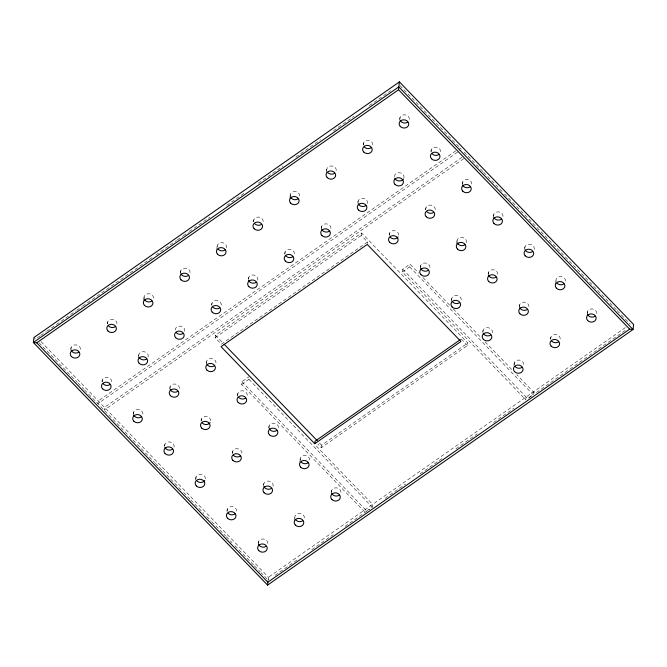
<?xml version="1.0" encoding="UTF-8"?>
<svg xmlns="http://www.w3.org/2000/svg" width="667" height="667" viewBox="0 0 667 667"><rect width="100%" height="100%" fill="white"/><g stroke="black" fill="none" stroke-linecap="round" stroke-linejoin="round"><path stroke-width="0.5" stroke-dasharray="3.33 2.5" d="M70.877 349.458L71.127 347.465M107.429 323.895L107.67 321.903M102.109 381.799L102.359 379.806M143.73 300.325L144.214 296.34M138.411 358.237L138.903 354.252M133.342 414.149L133.592 412.156M180.515 272.77L180.765 270.777M169.893 388.594L170.135 386.602M164.574 446.498L164.824 444.505M216.817 249.208L217.309 245.223M211.747 305.119L211.989 303.126M206.186 365.024L206.678 361.039M201.117 420.944L201.367 418.951M195.681 479.848L196.048 476.855M361.614 232.983L361.306 235.476L367.55 241.946L221.369 344.189L215.124 337.719L215.433 335.226L361.614 232.983L467.8 342.971L467.492 345.456L321.311 447.699L317.842 444.105M253.61 221.652L253.852 219.66M248.291 279.556L248.541 277.564M237.544 396.373L237.911 393.388M232.349 453.293L232.6 451.301M241.946 381.707L365.308 509.488L364.974 512.231L241.604 384.45L241.946 381.707L249.25 376.597M227.038 511.197L227.28 509.204M241.604 384.45L248.916 379.34L249.141 377.514M289.912 198.082L290.395 194.097M284.842 254.002L285.084 252.009M268.901 427.73L269.143 425.738M263.582 485.643L263.832 483.65M258.271 543.547L258.513 541.554M267.851 582.208L268.459 577.23L626.013 327.147M326.455 172.52L326.947 168.534M321.386 228.439L321.627 226.447M299.883 462.073L300.375 458.087M294.447 520.977L295.056 516M321.311 447.699L321.619 445.214L467.8 342.971M363.24 144.972L363.49 142.98M357.929 202.876L358.171 200.884M331.357 492.429L331.607 490.437M367.35 243.605L367.55 241.946M399.791 119.41L400.033 117.417M389.161 235.226L389.403 233.233M366.6 511.097L372.278 507.12L372.62 504.377L314.899 444.597M526.105 397.023L525.771 399.766L402.409 271.986L402.743 269.243L410.055 264.132L418.709 273.103M402.409 271.986L409.713 266.875L410.055 264.132M431.024 151.759L431.266 149.767M425.704 209.663L425.955 207.67M420.393 267.575L420.635 265.583M459.713 150.609L460.047 147.874M462.248 184.109L462.498 182.116M456.695 244.005L457.178 240.02M451.376 301.918L451.867 297.932M493.48 216.458L493.73 214.466M488.169 274.362L488.411 272.369M482.858 332.274L483.1 330.282M524.712 248.808L524.962 246.815M519.401 306.712L519.643 304.719M513.965 365.624L514.332 362.631M529.023 397.49L533.083 394.647L533.417 391.913M555.578 284.142L556.186 279.165M550.634 339.061L550.875 337.068M587.177 313.507L587.419 311.506M37.352 337.844L39.912 336.051M40.762 335.459L45.881 331.874M46.74 331.274L69.777 315.166M70.627 314.566L75.746 310.989M76.605 310.388L81.724 306.812M82.575 306.211L114.999 283.533M115.858 282.933L152.593 257.237M155.961 254.886L176.48 240.529M177.339 239.937L182.458 236.351M183.308 235.759L188.428 232.174M189.278 231.582L209.755 217.259M226.78 205.353L245.589 192.196M258.379 183.25L283.1 165.958M295.898 157.003L320.66 139.686M333.442 130.749L353.935 116.417M369.285 105.678L390.62 90.762M455.786 150.859L98.249 400.925L97.916 403.66L458.863 151.209M462.031 157.329L104.502 407.395L104.16 410.13L465.107 157.679M215.124 337.719L361.306 235.476M275.029 575.346L298.924 558.629M311.731 549.675L333.066 534.751M345.014 526.396L369.768 509.079M385.134 498.332L405.611 484.009M420.127 473.862L443.171 457.745M455.97 448.791L477.314 433.858M493.53 422.519L514.015 408.196M528.481 398.074L533.35 394.664M625.146 330.465L534.976 393.53L516.825 374.721M399.867 85.534L461.264 149.125M464.149 152.118L475.704 164.09M476.405 164.816L482.925 171.569M483.633 172.294L503.868 193.263M504.577 193.997L616.541 309.963M617.258 310.705L630.265 324.179M423.036 277.58L449.733 305.228M453.335 308.963L480.749 337.36M485.084 341.846L511.772 369.493M409.713 266.875L533.083 394.647M402.743 269.243L527.672 398.641M461.247 338.986L467.492 345.456M215.433 335.226L223.378 343.455M319.451 442.963L321.619 445.214M248.916 379.34L372.278 507.12M40.937 341.554L268.459 577.23L268.201 580.123L260.972 572.636M33.959 337.502L35.409 339.003M39.02 342.746L77.339 382.433M78.064 383.183L83.842 389.169M84.567 389.92L154.694 462.556M155.419 463.307L161.923 470.043M162.648 470.794L182.891 491.762M183.608 492.513L190.12 499.249M190.845 500L203.852 513.473M206.745 516.475L211.08 520.969M211.806 521.711L225.546 535.943M226.263 536.693L232.049 542.68M234.942 545.673L253.735 565.149M254.46 565.891L260.247 571.886M144.022 298.457A4.819 4.11 7 0 1 149.125 293.772A4.819 4.11 7 0 1 153.277 299.383M70.935 349.583A4.819 4.11 7 0 1 76.03 344.889A4.819 4.11 7 0 1 80.19 350.508M107.479 324.02A4.819 4.11 7 0 1 112.581 319.326A4.819 4.11 7 0 1 116.733 324.946M399.841 119.535A4.819 4.11 7 0 1 404.527 114.816A4.819 4.11 7 0 1 409.305 119.785M363.29 145.098A4.819 4.11 7 0 1 368.392 140.404A4.819 4.11 7 0 1 372.553 146.023M326.747 170.652A4.819 4.11 7 0 1 331.849 165.966A4.819 4.11 7 0 1 336.01 171.586M175.171 330.098A4.819 4.11 7 0 1 180.765 326.171A4.819 4.11 7 0 1 184.509 331.732M102.159 381.933A4.819 4.11 7 0 1 107.262 377.239A4.819 4.11 7 0 1 111.422 382.858M138.628 355.661A4.819 4.11 7 0 1 144.222 351.734A4.819 4.11 7 0 1 147.966 357.295M431.074 151.884A4.819 4.11 7 0 1 436.176 147.19A4.819 4.11 7 0 1 440.328 152.81M394.447 176.738A4.819 4.11 7 0 1 400.042 172.811A4.819 4.11 7 0 1 403.785 178.372M357.896 202.293A4.819 4.11 7 0 1 363.49 198.374A4.819 4.11 7 0 1 367.242 203.935M206.487 363.156A4.819 4.11 7 0 1 211.589 358.471A4.819 4.11 7 0 1 215.741 364.082M133.392 414.282A4.819 4.11 7 0 1 138.494 409.588A4.819 4.11 7 0 1 142.655 415.207M169.943 388.719A4.819 4.11 7 0 1 175.046 384.025A4.819 4.11 7 0 1 179.198 389.645M462.298 184.234A4.819 4.11 7 0 1 467.4 179.54A4.819 4.11 7 0 1 471.561 185.159M425.754 209.797A4.819 4.11 7 0 1 430.857 205.102A4.819 4.11 7 0 1 435.017 210.722M389.211 235.351A4.819 4.11 7 0 1 394.314 230.665A4.819 4.11 7 0 1 398.466 236.285M237.719 395.506A4.819 4.11 7 0 1 242.821 390.812A4.819 4.11 7 0 1 246.973 396.431M164.549 445.915A4.819 4.11 7 0 1 170.143 441.996A4.819 4.11 7 0 1 173.887 447.557M201.167 421.069A4.819 4.11 7 0 1 206.27 416.375A4.819 4.11 7 0 1 210.43 421.994M493.53 216.583A4.819 4.11 7 0 1 498.633 211.889A4.819 4.11 7 0 1 502.793 217.509M456.903 241.429A4.819 4.11 7 0 1 462.498 237.51A4.819 4.11 7 0 1 466.25 243.071M420.443 267.7A4.819 4.11 7 0 1 425.546 263.015A4.819 4.11 7 0 1 429.698 268.634M268.951 427.855A4.819 4.11 7 0 1 274.054 423.161A4.819 4.11 7 0 1 278.206 428.781M195.856 478.981A4.819 4.11 7 0 1 200.542 474.262A4.819 4.11 7 0 1 205.328 479.223M232.399 453.418A4.819 4.11 7 0 1 237.502 448.724A4.819 4.11 7 0 1 241.662 454.344M524.687 248.224A4.819 4.11 7 0 1 530.282 244.297A4.819 4.11 7 0 1 534.025 249.858M488.219 274.496A4.819 4.11 7 0 1 493.322 269.802A4.819 4.11 7 0 1 497.474 275.421M451.676 300.05A4.819 4.11 7 0 1 456.778 295.364A4.819 4.11 7 0 1 460.93 300.984M300.175 460.205A4.819 4.11 7 0 1 305.278 455.511A4.819 4.11 7 0 1 309.438 461.13M227.088 511.331A4.819 4.11 7 0 1 232.191 506.637A4.819 4.11 7 0 1 236.343 512.256M263.557 485.059A4.819 4.11 7 0 1 269.151 481.132A4.819 4.11 7 0 1 272.895 486.693M555.995 281.282A4.819 4.11 7 0 1 561.097 276.588A4.819 4.11 7 0 1 565.257 282.208M519.451 306.845A4.819 4.11 7 0 1 524.554 302.151A4.819 4.11 7 0 1 528.706 307.77M482.825 331.691A4.819 4.11 7 0 1 488.419 327.764A4.819 4.11 7 0 1 492.163 333.325M331.407 492.554A4.819 4.11 7 0 1 336.51 487.86A4.819 4.11 7 0 1 340.67 493.48M258.321 543.672A4.819 4.11 7 0 1 263.423 538.986A4.819 4.11 7 0 1 267.575 544.606M294.864 518.117A4.819 4.11 7 0 1 299.55 513.398A4.819 4.11 7 0 1 304.335 518.359M587.227 313.632A4.819 4.11 7 0 1 592.329 308.938A4.819 4.11 7 0 1 596.49 314.557M550.684 339.186A4.819 4.11 7 0 1 555.786 334.5A4.819 4.11 7 0 1 559.938 340.12M514.14 364.749A4.819 4.11 7 0 1 519.243 360.063A4.819 4.11 7 0 1 523.395 365.674M180.565 272.895A4.819 4.11 7 0 1 185.251 268.184A4.819 4.11 7 0 1 190.037 273.145M217.033 246.632A4.819 4.11 7 0 1 222.628 242.705A4.819 4.11 7 0 1 226.371 248.266M253.66 221.778A4.819 4.11 7 0 1 258.763 217.083A4.819 4.11 7 0 1 262.915 222.703M290.203 196.215A4.819 4.11 7 0 1 295.306 191.529A4.819 4.11 7 0 1 299.458 197.14M211.798 305.244A4.819 4.11 7 0 1 216.9 300.559A4.819 4.11 7 0 1 221.06 306.178M248.266 278.981A4.819 4.11 7 0 1 253.86 275.054A4.819 4.11 7 0 1 257.604 280.615M284.892 254.127A4.819 4.11 7 0 1 289.995 249.433A4.819 4.11 7 0 1 294.147 255.052M321.436 228.564A4.819 4.11 7 0 1 326.538 223.879A4.819 4.11 7 0 1 330.69 229.49"/><path stroke-width="1" d="M267.584 585.101L267.851 582.208L36.735 342.821L33.35 342.488L33.959 337.502L399.416 81.899L633.65 324.512L633.041 329.498L267.584 585.101L33.35 342.488L398.799 86.877L399.416 81.899M398.541 89.77L398.799 86.877L633.041 329.498L629.648 329.156L398.541 89.77L36.735 342.821M314.757 443.722L460.939 341.479L367.242 244.43L221.06 346.673L314.757 443.722L315.066 441.229L460.397 339.586M267.851 582.208L629.648 329.156M224.095 344.205L317.284 440.72M151.868 301.1A4.819 4.11 7 0 1 144.247 299.149M78.781 352.218A4.819 4.11 7 0 1 71.152 350.275M115.324 326.655A4.819 4.11 7 0 1 108.546 325.98M407.687 122.169A4.819 4.11 7 0 1 400.058 120.227M371.144 147.732A4.819 4.11 7 0 1 364.365 147.057M334.601 173.295A4.819 4.11 7 0 1 327.822 172.62M183.1 333.45A4.819 4.11 7 0 1 176.321 332.766M110.013 384.567A4.819 4.11 7 0 1 103.235 383.892M146.557 359.004A4.819 4.11 7 0 1 138.928 357.062M438.919 154.519A4.819 4.11 7 0 1 432.141 153.844M403.443 179.006A4.819 4.11 7 0 1 398.874 180.94A4.819 4.11 7 0 1 394.747 178.139M365.833 205.644A4.819 4.11 7 0 1 358.204 203.693M214.332 365.799A4.819 4.11 7 0 1 207.554 365.116M141.246 416.917A4.819 4.11 7 0 1 133.617 414.974M177.789 391.354A4.819 4.11 7 0 1 170.16 389.411M470.152 186.868A4.819 4.11 7 0 1 462.523 184.926M433.608 212.431A4.819 4.11 7 0 1 426.83 211.756M398.124 236.918A4.819 4.11 7 0 1 390.287 237.31M245.564 398.149A4.819 4.11 7 0 1 238.786 397.465M172.478 449.266A4.819 4.11 7 0 1 164.849 447.324M210.088 422.628A4.819 4.11 7 0 1 202.243 423.028M501.384 219.218A4.819 4.11 7 0 1 493.755 217.275M464.841 244.781A4.819 4.11 7 0 1 457.212 242.838M428.289 270.343A4.819 4.11 7 0 1 420.66 268.392M276.797 430.498A4.819 4.11 7 0 1 269.168 428.548M204.769 480.54A4.819 4.11 7 0 1 196.932 480.94M240.253 456.053A4.819 4.11 7 0 1 233.475 455.378M532.616 251.567A4.819 4.11 7 0 1 524.987 249.625M496.073 277.13A4.819 4.11 7 0 1 488.444 275.188M459.521 302.693A4.819 4.11 7 0 1 452.743 302.009M308.029 462.848A4.819 4.11 7 0 1 301.251 462.164M234.942 513.965A4.819 4.11 7 0 1 228.164 513.29M271.486 488.402A4.819 4.11 7 0 1 263.857 486.46M563.848 283.917A4.819 4.11 7 0 1 557.07 283.242M527.297 309.48A4.819 4.11 7 0 1 519.668 307.537M490.754 335.042A4.819 4.11 7 0 1 483.125 333.091M339.261 495.189A4.819 4.11 7 0 1 331.632 493.247M266.166 546.315A4.819 4.11 7 0 1 258.538 544.372M302.718 520.752A4.819 4.11 7 0 1 295.94 520.077M595.081 316.266A4.819 4.11 7 0 1 587.452 314.324M558.529 341.829A4.819 4.11 7 0 1 551.751 341.154M521.986 367.392A4.819 4.11 7 0 1 515.207 366.708M188.419 275.538A4.819 4.11 7 0 1 180.79 273.595M224.962 249.975A4.819 4.11 7 0 1 218.184 249.3M261.506 224.412A4.819 4.11 7 0 1 254.727 223.737M298.049 198.858A4.819 4.11 7 0 1 290.42 196.907M219.651 307.887A4.819 4.11 7 0 1 212.873 307.212M256.195 282.324A4.819 4.11 7 0 1 248.566 280.382M292.738 256.762A4.819 4.11 7 0 1 285.96 256.086M329.281 231.207A4.819 4.11 7 0 1 321.652 229.256M144.481 305.403A4.819 4.11 7 0 0 152.668 304.369A4.819 4.11 7 0 0 147.257 298.766A4.819 4.11 7 0 0 144.481 305.403M71.394 356.52A4.819 4.11 7 0 0 79.581 355.494A4.819 4.11 7 0 0 74.17 349.883A4.819 4.11 7 0 0 71.394 356.52M107.937 330.965A4.819 4.11 7 0 0 116.125 329.932A4.819 4.11 7 0 0 110.714 324.329A4.819 4.11 7 0 0 107.937 330.965M400.3 126.48A4.819 4.11 7 0 0 408.487 125.446A4.819 4.11 7 0 0 403.076 119.843A4.819 4.11 7 0 0 400.3 126.48M363.757 152.034A4.819 4.11 7 0 0 371.944 151A4.819 4.11 7 0 0 366.533 145.398A4.819 4.11 7 0 0 363.757 152.034M327.205 177.597A4.819 4.11 7 0 0 335.393 176.563A4.819 4.11 7 0 0 329.982 170.96A4.819 4.11 7 0 0 327.205 177.597M175.713 337.752A4.819 4.11 7 0 0 183.9 336.718A4.819 4.11 7 0 0 178.489 331.115A4.819 4.11 7 0 0 175.713 337.752M102.626 388.869A4.819 4.11 7 0 0 110.814 387.835A4.819 4.11 7 0 0 105.403 382.233A4.819 4.11 7 0 0 102.626 388.869M139.17 363.315A4.819 4.11 7 0 0 147.357 362.281A4.819 4.11 7 0 0 141.946 356.678A4.819 4.11 7 0 0 139.17 363.315M431.532 158.829A4.819 4.11 7 0 0 439.72 157.796A4.819 4.11 7 0 0 434.309 152.193A4.819 4.11 7 0 0 431.532 158.829M394.989 184.384A4.819 4.11 7 0 0 403.168 183.35A4.819 4.11 7 0 0 397.765 177.747A4.819 4.11 7 0 0 394.989 184.384M358.437 209.947A4.819 4.11 7 0 0 366.625 208.913A4.819 4.11 7 0 0 361.214 203.31A4.819 4.11 7 0 0 358.437 209.947M206.945 370.102A4.819 4.11 7 0 0 215.133 369.068A4.819 4.11 7 0 0 209.721 363.465A4.819 4.11 7 0 0 206.945 370.102M133.859 421.219A4.819 4.11 7 0 0 142.038 420.185A4.819 4.11 7 0 0 136.635 414.582A4.819 4.11 7 0 0 133.859 421.219M170.402 395.664A4.819 4.11 7 0 0 178.589 394.631A4.819 4.11 7 0 0 173.178 389.028A4.819 4.11 7 0 0 170.402 395.664M462.765 191.179A4.819 4.11 7 0 0 470.952 190.145A4.819 4.11 7 0 0 465.541 184.542A4.819 4.11 7 0 0 462.765 191.179M426.213 216.733A4.819 4.11 7 0 0 434.4 215.699A4.819 4.11 7 0 0 428.998 210.097A4.819 4.11 7 0 0 426.213 216.733M389.67 242.296A4.819 4.11 7 0 0 397.857 241.262A4.819 4.11 7 0 0 392.446 235.659A4.819 4.11 7 0 0 389.67 242.296M238.177 402.451A4.819 4.11 7 0 0 246.365 401.417A4.819 4.11 7 0 0 240.954 395.814A4.819 4.11 7 0 0 238.177 402.451M165.083 453.568A4.819 4.11 7 0 0 173.27 452.534A4.819 4.11 7 0 0 167.867 446.932A4.819 4.11 7 0 0 165.083 453.568M201.634 428.006A4.819 4.11 7 0 0 209.822 426.98A4.819 4.11 7 0 0 204.41 421.377A4.819 4.11 7 0 0 201.634 428.006M493.997 223.52A4.819 4.11 7 0 0 502.176 222.495A4.819 4.11 7 0 0 496.773 216.892A4.819 4.11 7 0 0 493.997 223.52M457.445 249.083A4.819 4.11 7 0 0 465.633 248.049A4.819 4.11 7 0 0 460.222 242.446A4.819 4.11 7 0 0 457.445 249.083M420.902 274.646A4.819 4.11 7 0 0 429.089 273.612A4.819 4.11 7 0 0 423.678 268.009A4.819 4.11 7 0 0 420.902 274.646M269.41 434.801A4.819 4.11 7 0 0 277.597 433.767A4.819 4.11 7 0 0 272.186 428.164A4.819 4.11 7 0 0 269.41 434.801M196.315 485.918A4.819 4.11 7 0 0 204.502 484.884A4.819 4.11 7 0 0 199.091 479.281A4.819 4.11 7 0 0 196.315 485.918M232.866 460.355A4.819 4.11 7 0 0 241.045 459.33A4.819 4.11 7 0 0 235.643 453.727A4.819 4.11 7 0 0 232.866 460.355M525.221 255.87A4.819 4.11 7 0 0 533.408 254.844A4.819 4.11 7 0 0 528.006 249.241A4.819 4.11 7 0 0 525.221 255.87M488.678 281.432A4.819 4.11 7 0 0 496.865 280.398A4.819 4.11 7 0 0 491.454 274.796A4.819 4.11 7 0 0 488.678 281.432M452.134 306.995A4.819 4.11 7 0 0 460.322 305.961A4.819 4.11 7 0 0 454.911 300.358A4.819 4.11 7 0 0 452.134 306.995M300.642 467.15A4.819 4.11 7 0 0 308.829 466.116A4.819 4.11 7 0 0 303.418 460.513A4.819 4.11 7 0 0 300.642 467.15M227.547 518.267A4.819 4.11 7 0 0 235.734 517.233A4.819 4.11 7 0 0 230.323 511.631A4.819 4.11 7 0 0 227.547 518.267M264.09 492.705A4.819 4.11 7 0 0 272.278 491.679A4.819 4.11 7 0 0 266.875 486.076A4.819 4.11 7 0 0 264.09 492.705M556.453 288.219A4.819 4.11 7 0 0 564.641 287.194A4.819 4.11 7 0 0 559.229 281.582A4.819 4.11 7 0 0 556.453 288.219M519.91 313.782A4.819 4.11 7 0 0 528.097 312.748A4.819 4.11 7 0 0 522.686 307.145A4.819 4.11 7 0 0 519.91 313.782M483.367 339.345A4.819 4.11 7 0 0 491.554 338.311A4.819 4.11 7 0 0 486.143 332.708A4.819 4.11 7 0 0 483.367 339.345M331.874 499.5A4.819 4.11 7 0 0 340.053 498.466A4.819 4.11 7 0 0 334.651 492.863A4.819 4.11 7 0 0 331.874 499.5M258.779 550.617A4.819 4.11 7 0 0 266.967 549.583A4.819 4.11 7 0 0 261.556 543.98A4.819 4.11 7 0 0 258.779 550.617M295.323 525.054A4.819 4.11 7 0 0 303.51 524.02A4.819 4.11 7 0 0 298.099 518.417A4.819 4.11 7 0 0 295.323 525.054M587.685 320.569A4.819 4.11 7 0 0 595.873 319.535A4.819 4.11 7 0 0 590.462 313.932A4.819 4.11 7 0 0 587.685 320.569M551.142 346.131A4.819 4.11 7 0 0 559.33 345.097A4.819 4.11 7 0 0 553.918 339.495A4.819 4.11 7 0 0 551.142 346.131M514.599 371.694A4.819 4.11 7 0 0 522.786 370.66A4.819 4.11 7 0 0 517.375 365.057A4.819 4.11 7 0 0 514.599 371.694M181.024 279.84A4.819 4.11 7 0 0 189.211 278.806A4.819 4.11 7 0 0 183.809 273.203A4.819 4.11 7 0 0 181.024 279.84M217.575 254.277A4.819 4.11 7 0 0 225.763 253.252A4.819 4.11 7 0 0 220.352 247.64A4.819 4.11 7 0 0 217.575 254.277M254.119 228.723A4.819 4.11 7 0 0 262.306 227.689A4.819 4.11 7 0 0 256.895 222.086A4.819 4.11 7 0 0 254.119 228.723M290.662 203.16A4.819 4.11 7 0 0 298.849 202.126A4.819 4.11 7 0 0 293.438 196.523A4.819 4.11 7 0 0 290.662 203.16M212.256 312.189A4.819 4.11 7 0 0 220.443 311.155A4.819 4.11 7 0 0 215.032 305.553A4.819 4.11 7 0 0 212.256 312.189M248.808 286.627A4.819 4.11 7 0 0 256.987 285.593A4.819 4.11 7 0 0 251.584 279.99A4.819 4.11 7 0 0 248.808 286.627M285.351 261.072A4.819 4.11 7 0 0 293.538 260.038A4.819 4.11 7 0 0 288.127 254.435A4.819 4.11 7 0 0 285.351 261.072M321.894 235.509A4.819 4.11 7 0 0 330.082 234.476A4.819 4.11 7 0 0 324.671 228.873A4.819 4.11 7 0 0 321.894 235.509"/></g></svg>
